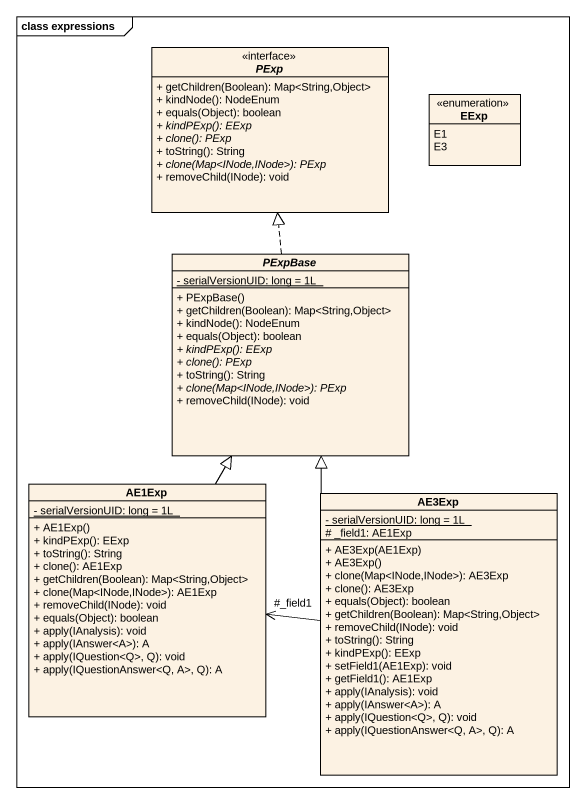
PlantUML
@startuml
mainframe class expressions
hide circle
hide empty members
skinparam classAttributeIconSize 0
interface PExp <<interface>> {
  + getChildren(Boolean): Map<String,Object>
  + kindNode(): NodeEnum
  + equals(Object): boolean
  {abstract} + kindPExp(): EExp
  {abstract} + clone(): PExp
  + toString(): String
  {abstract} + clone(Map<INode,INode>): PExp
  + removeChild(INode): void
}
enum EExp {
  E1
  E3
}
abstract class PExpBase {
  {static} - serialVersionUID: long = 1L
  + PExpBase()
  + getChildren(Boolean): Map<String,Object>
  + kindNode(): NodeEnum
  + equals(Object): boolean
  {abstract} + kindPExp(): EExp
  {abstract} + clone(): PExp
  + toString(): String
  {abstract} + clone(Map<INode,INode>): PExp
  + removeChild(INode): void
}
class AE1Exp {
  {static} - serialVersionUID: long = 1L
  + AE1Exp()
  + kindPExp(): EExp
  + toString(): String
  + clone(): AE1Exp
  + getChildren(Boolean): Map<String,Object>
  + clone(Map<INode,INode>): AE1Exp
  + removeChild(INode): void
  + equals(Object): boolean
  + apply(IAnalysis): void
  + apply(IAnswer<A>): A
  + apply(IQuestion<Q>, Q): void
  + apply(IQuestionAnswer<Q, A>, Q): A
}
class AE3Exp {
  {static} - serialVersionUID: long = 1L
  # _field1: AE1Exp
  + AE3Exp(AE1Exp)
  + AE3Exp()
  + clone(Map<INode,INode>): AE3Exp
  + clone(): AE3Exp
  + equals(Object): boolean
  + getChildren(Boolean): Map<String,Object>
  + removeChild(INode): void
  + toString(): String
  + kindPExp(): EExp
  + setField1(AE1Exp): void
  + getField1(): AE1Exp
  + apply(IAnalysis): void
  + apply(IAnswer<A>): A
  + apply(IQuestion<Q>, Q): void
  + apply(IQuestionAnswer<Q, A>, Q): A
}
PExpBase .up.|> PExp
AE1Exp -up-|> PExpBase
AE3Exp -up-|> PExpBase
AE3Exp -left-> "#_field1" AE1Exp
@enduml
